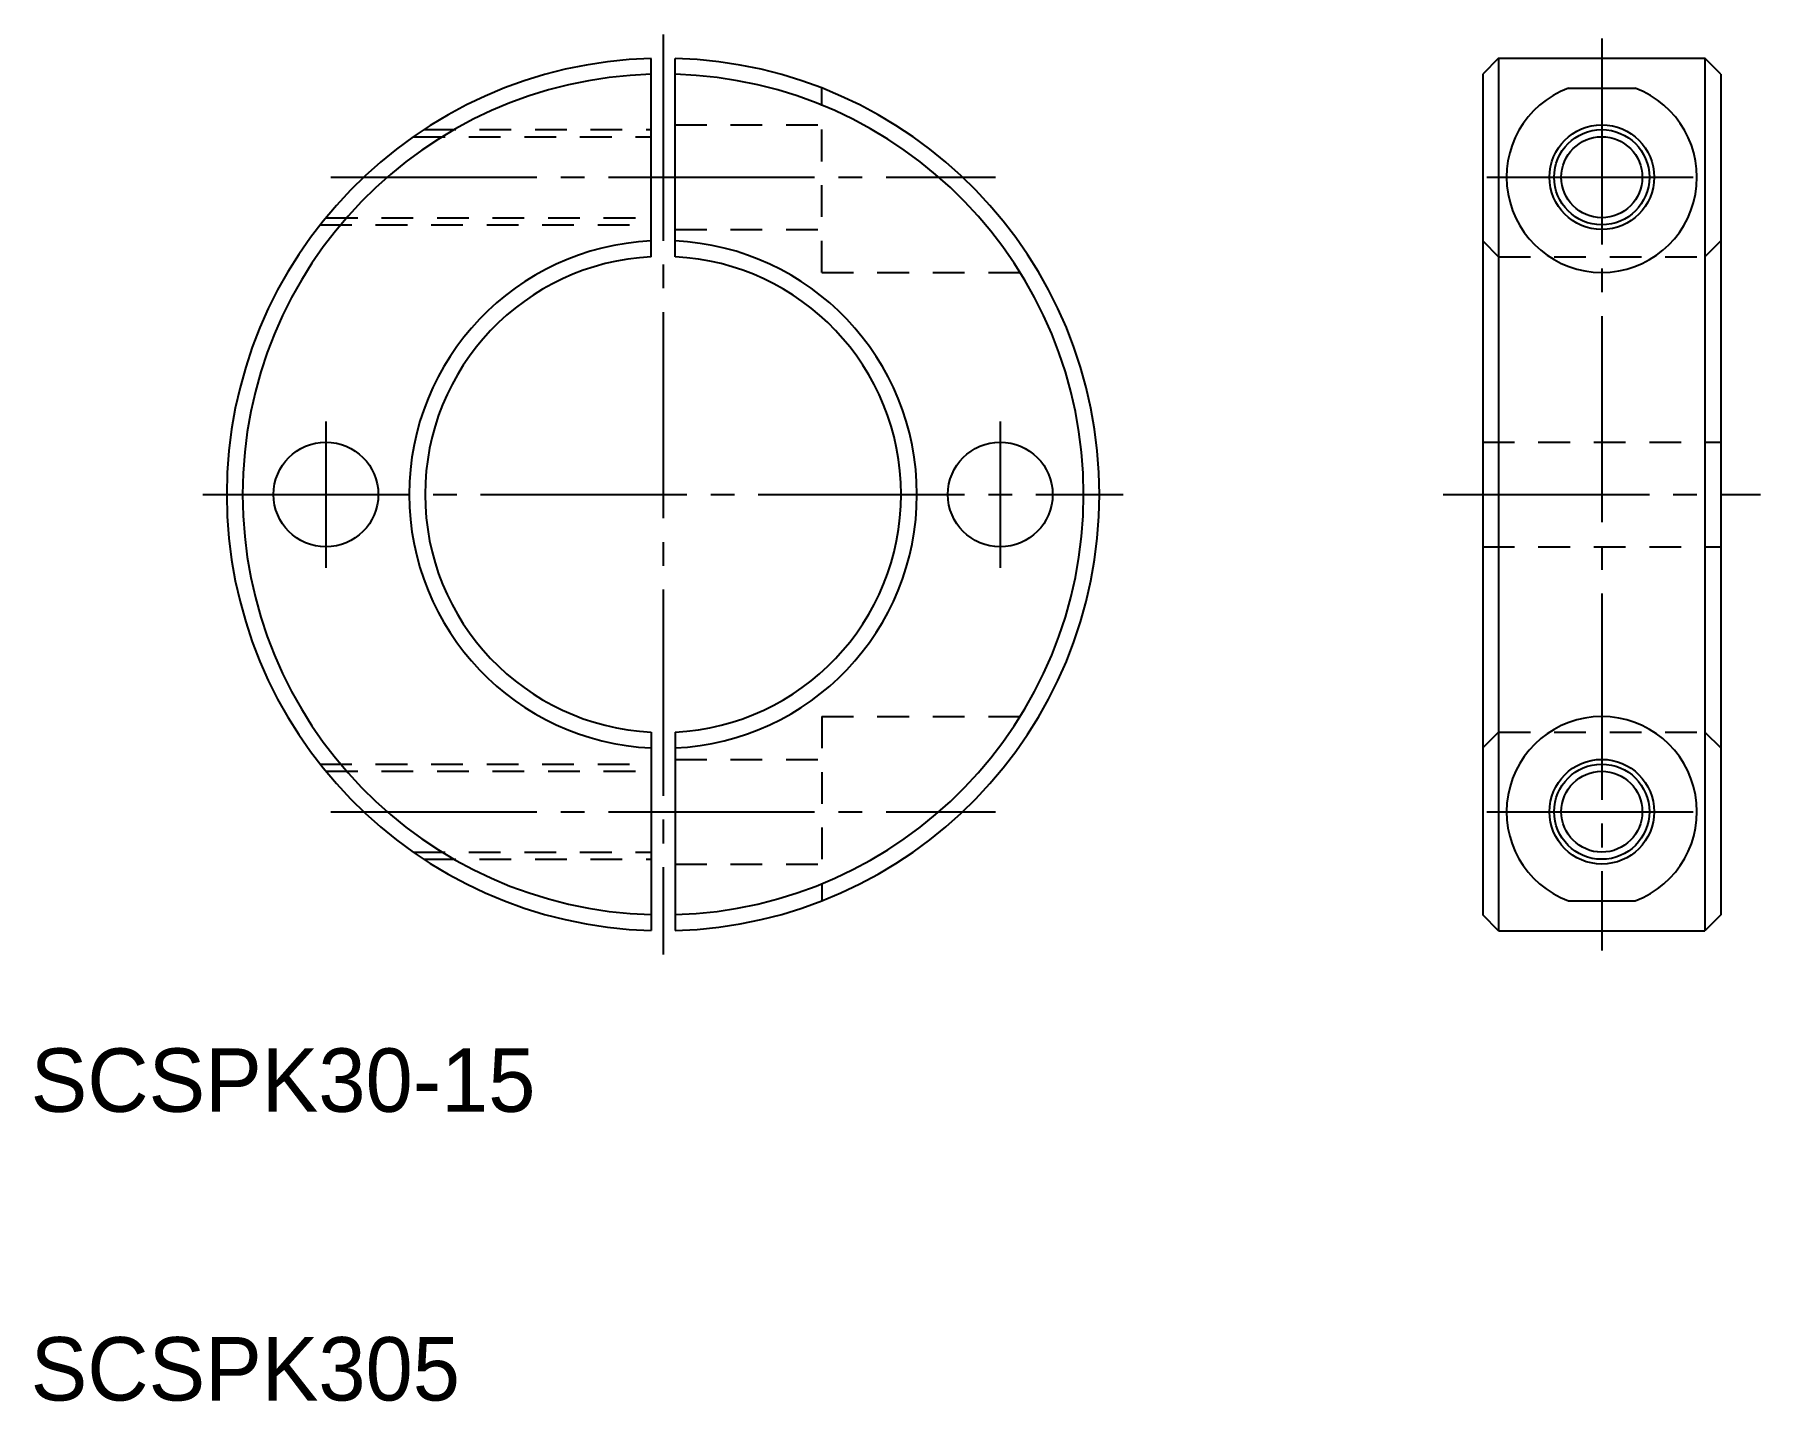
# Model space of a CAD drawing. Extents: x 77 to 186, y 169 to 255.
import ezdxf

# ---------------------------------------------------------------- set-up
doc = ezdxf.new("R2010")
doc.units = 0
doc.linetypes.add('CENTER', pattern=[17.5, 13, -1.5, 1.5, -1.5])
doc.linetypes.add('DASHED', pattern=[3.5, 2, -1.5])
doc.layers.get('0').update_dxf_attribs({"linetype": 'CONTINUOUS'})
doc.layers.add('CENTER', color=1, linetype='CENTER')

msp = doc.modelspace()

# ---------------------------------------------------------------- linework, layer by layer
at = {"color": 7, "linetype": 'CONTINUOUS'}
for p, q in [((115.79, 241.02), (115.79, 253.53)), ((117.29, 241.02), (117.29, 253.53)), ((169.2, 253.54), (168.2, 252.54)), ((169.2, 253.54), (169.2, 198.54)), ((169.2, 253.54), (182.2, 253.54)), ((182.2, 253.54), (182.2, 198.54)), ((183.2, 252.54), (182.2, 253.54)), ((168.2, 252.54), (168.2, 199.54)), ((183.2, 252.54), (183.2, 199.54)), ((173.59, 251.65), (177.81, 251.65)), ((115.79, 211.06), (115.79, 198.55)), ((117.29, 211.06), (117.29, 198.55)), ((173.59, 200.42), (177.81, 200.42)), ((169.2, 198.54), (168.2, 199.54)), ((183.2, 199.54), (182.2, 198.54)), ((169.2, 198.54), (182.2, 198.54))]:
    msp.add_line(p, q, dxfattribs=at)
at = {"color": 3, "linetype": 'DASHED'}
for p, q in [((126.54, 240.04), (126.54, 251.65)), ((117.29, 249.34), (126.54, 249.34)), ((100.8, 248.59), (115.79, 248.59)), ((101.47, 249.04), (115.79, 249.04)), ((94.92, 243.04), (115.79, 243.04)), ((95.29, 243.49), (115.79, 243.49)), ((117.29, 242.74), (126.54, 242.74)), ((168.2, 242.02), (169.2, 241.02)), ((182.2, 241.02), (183.2, 242.02)), ((169.2, 241.02), (182.2, 241.02)), ((126.54, 240.04), (140.21, 240.04)), ((168.2, 229.34), (183.2, 229.34)), ((168.2, 222.74), (183.2, 222.74)), ((126.54, 212.04), (126.54, 200.42)), ((126.54, 212.04), (140.21, 212.04)), ((168.2, 210.06), (169.2, 211.06)), ((169.2, 211.06), (182.2, 211.06)), ((182.2, 211.06), (183.2, 210.06)), ((94.92, 209.04), (115.79, 209.04)), ((117.29, 209.34), (126.54, 209.34)), ((95.29, 208.59), (115.79, 208.59)), ((100.8, 203.49), (115.79, 203.49)), ((101.47, 203.04), (115.79, 203.04)), ((117.29, 202.74), (126.54, 202.74))]:
    msp.add_line(p, q, dxfattribs=at)
for p, q in [((183.2, 239.29), (183.2, 239.29)), ((183.2, 226.04), (183.2, 226.04))]:
    msp.add_line(p, q)
at = {"color": 7, "linetype": 'CONTINUOUS'}
for centre in [(175.7, 246.04), (175.7, 206.04)]:
    msp.add_circle(centre, 3.3, dxfattribs=at)
at = {"color": 3, "linetype": 'CONTINUOUS'}
for centre in [(175.7, 246.04), (175.7, 206.04)]:
    msp.add_circle(centre, 3, dxfattribs=at)
for centre, radius in [((175.7, 246.04), 2.55), ((95.29, 226.04), 3.3), ((137.79, 226.04), 3.3), ((175.7, 206.04), 2.55)]:
    msp.add_circle(centre, radius)
at = {"color": 7, "linetype": 'CONTINUOUS'}
for centre, radius, start, end in [((116.54, 226.04), 27.5, 91.5628, 268.4372), ((116.54, 226.04), 27.5, 271.5628, 88.4372), ((116.54, 226.04), 26.5, 91.6218, 268.3782), ((116.54, 226.04), 26.5, 271.6218, 88.3782), ((175.7, 246.04), 6, 110.5723, 69.4277), ((116.54, 226.04), 16, 92.6867, 267.3133), ((116.54, 226.04), 16, 272.6867, 87.3133), ((116.54, 226.04), 15, 92.866, 267.134), ((116.54, 226.04), 15, 272.866, 87.134), ((175.7, 206.04), 6, 290.5723, 249.4277)]:
    msp.add_arc(centre, radius, start, end, dxfattribs=at)
at = {"layer": 'CENTER', "color": 1, "linetype": 'CENTER'}
for p, q in [((116.54, 255.04), (116.54, 197.04)), ((175.7, 254.79), (175.7, 197.29)), ((95.59, 246.04), (137.49, 246.04)), ((168.46, 246.04), (182.78, 246.04)), ((95.29, 230.65), (95.29, 221.42)), ((137.79, 230.65), (137.79, 221.42)), ((87.54, 226.04), (145.54, 226.04)), ((165.7, 226.04), (185.7, 226.04)), ((95.59, 206.04), (137.49, 206.04)), ((168.46, 206.04), (182.78, 206.04))]:
    msp.add_line(p, q, dxfattribs=at)

# ---------------------------------------------------------------- texts
for s, p in [('SCSPK30-15', (76.68, 187.12)), ('SCSPK305', (76.68, 168.92))]:
    msp.add_text(s, height=4).set_placement(p)

doc.saveas('drawing.dxf')
